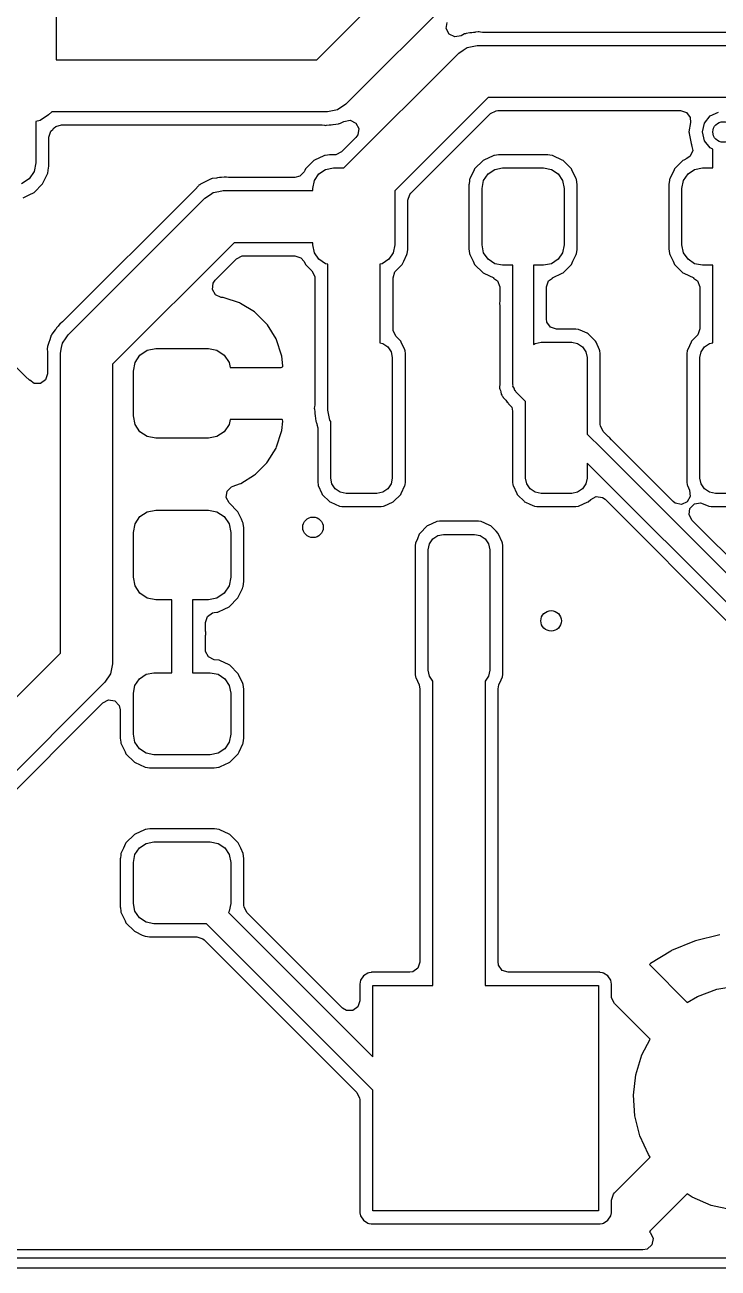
# Model space of a CAD drawing. Extents: x 3.59 to 5.68, y -3.55 to -1.66.
# Drawn here: x 4.6421 to 4.9083, y -3.5501 to -3.0725 of the extents above; entities that cross this region are included whole.
import ezdxf

# ---------------------------------------------------------------- set-up
doc = ezdxf.new("R2010")
doc.units = 0
doc.header["$MEASUREMENT"] = 0
doc.layers.add('BLACK', color=7, linetype='CONTINUOUS')

msp = doc.modelspace()

# ---------------------------------------------------------------- linework, layer by layer
at = {"layer": 'BLACK', "linetype": 'CONTINUOUS'}
for p, q in [((4.65413, -2.99317), (4.65413, -3.08592)), ((4.75416, -3.08592), (4.80163, -3.03846)), ((4.81284, -3.05553), (4.76538, -3.10299)), ((4.80388, -3.07397), (4.8042, -3.07158)), ((4.80502, -3.07609), (4.80388, -3.07397)), ((4.81618, -3.07524), (4.81512, -3.07536)), ((4.8165, -3.0752), (4.81618, -3.07524)), ((4.81618, -3.07524), (4.81618, -3.07524)), ((4.81698, -3.0753), (4.8165, -3.0752)), ((4.8178, -3.07539), (4.81698, -3.0753)), ((4.80719, -3.07713), (4.80502, -3.07609)), ((4.80956, -3.0767), (4.80719, -3.07713)), ((4.81086, -3.076), (4.80956, -3.0767)), ((4.81115, -3.07595), (4.81086, -3.076)), ((4.81126, -3.07592), (4.81115, -3.07595)), ((4.81153, -3.07579), (4.81126, -3.07592)), ((4.81289, -3.07563), (4.81153, -3.07579)), ((4.81358, -3.07555), (4.81289, -3.07563)), ((4.81376, -3.07552), (4.81358, -3.07555)), ((4.81438, -3.07542), (4.81376, -3.07552)), ((4.81454, -3.07539), (4.81438, -3.07542)), ((4.81438, -3.07542), (4.81438, -3.07542)), ((4.8147, -3.07539), (4.81454, -3.07539)), ((4.8148, -3.07538), (4.8147, -3.07539)), ((4.81512, -3.07536), (4.8148, -3.07538)), ((5.06239, -3.07539), (4.8178, -3.07539)), ((4.76462, -3.12746), (4.80871, -3.08334)), ((4.80871, -3.08334), (4.80872, -3.08334)), ((4.80872, -3.08334), (4.81036, -3.08224)), ((4.80872, -3.08334), (4.80872, -3.08334)), ((4.81036, -3.08224), (4.81196, -3.08117)), ((4.81196, -3.08117), (4.81387, -3.08079)), ((4.81196, -3.08117), (4.81196, -3.08117)), ((4.81196, -3.08117), (4.81196, -3.08117)), ((4.81387, -3.08079), (4.81578, -3.08041)), ((4.81578, -3.08041), (4.81579, -3.08041)), ((4.81579, -3.08041), (4.81579, -3.08041)), ((4.81579, -3.08041), (5.0628, -3.08041)), ((4.65413, -3.08592), (4.75416, -3.08592)), ((4.76538, -3.10299), (4.76213, -3.10516)), ((4.81993, -3.10041), (4.78416, -3.1362)), ((5.05865, -3.10041), (4.81993, -3.10041)), ((4.6512, -3.10713), (4.64796, -3.10929)), ((4.65241, -3.10592), (4.6512, -3.10713)), ((4.75831, -3.10592), (4.65241, -3.10592)), ((4.76213, -3.10516), (4.75831, -3.10592)), ((4.81116, -3.11628), (4.82087, -3.10657)), ((4.82087, -3.10657), (4.82302, -3.10548)), ((4.82302, -3.10548), (4.82363, -3.10543)), ((4.82363, -3.10543), (4.89387, -3.10543)), ((4.89387, -3.10543), (4.89616, -3.10617)), ((4.89616, -3.10617), (4.89758, -3.10812)), ((4.89758, -3.10812), (4.89771, -3.11)), ((4.90307, -3.11023), (4.90526, -3.1075)), ((4.90526, -3.1075), (4.90841, -3.10598)), ((4.64796, -3.10929), (4.64631, -3.10962)), ((4.64631, -3.10962), (4.64631, -3.12545)), ((4.65133, -3.11561), (4.65208, -3.11332)), ((4.65208, -3.11332), (4.6529, -3.11253)), ((4.65289, -3.11251), (4.65299, -3.11243)), ((4.6529, -3.11253), (4.65289, -3.11251)), ((4.65299, -3.11243), (4.65306, -3.11237)), ((4.65299, -3.11243), (4.65299, -3.11243)), ((4.65306, -3.11237), (4.65333, -3.1121)), ((4.65333, -3.1121), (4.65397, -3.11158)), ((4.65397, -3.11158), (4.654, -3.11156)), ((4.654, -3.11156), (4.65611, -3.11094)), ((4.65611, -3.11094), (4.75629, -3.11094)), ((4.75629, -3.11094), (4.75711, -3.11103)), ((4.75711, -3.11103), (4.75727, -3.11106)), ((4.75727, -3.11106), (4.75728, -3.11106)), ((4.75728, -3.11106), (4.75759, -3.11113)), ((4.75759, -3.11113), (4.75791, -3.11109)), ((4.75791, -3.11109), (4.75897, -3.11097)), ((4.75791, -3.11109), (4.75791, -3.11109)), ((4.75897, -3.11097), (4.7593, -3.11095)), ((4.7593, -3.11095), (4.75939, -3.11094)), ((4.75939, -3.11094), (4.75955, -3.11094)), ((4.75955, -3.11094), (4.75971, -3.11091)), ((4.75971, -3.11091), (4.76033, -3.11081)), ((4.75971, -3.11091), (4.75971, -3.11091)), ((4.76033, -3.11081), (4.76052, -3.11079)), ((4.76052, -3.11079), (4.76256, -3.11054)), ((4.76256, -3.11054), (4.76283, -3.11041)), ((4.76283, -3.11041), (4.76294, -3.11038)), ((4.76294, -3.11038), (4.76324, -3.11033)), ((4.76324, -3.11033), (4.76352, -3.11017)), ((4.76352, -3.11017), (4.76458, -3.10961)), ((4.76352, -3.11017), (4.76352, -3.11017)), ((4.76458, -3.10961), (4.76695, -3.10917)), ((4.76695, -3.10917), (4.76912, -3.11022)), ((4.76912, -3.11022), (4.77026, -3.11234)), ((4.77026, -3.11234), (4.76994, -3.11472)), ((4.89771, -3.11), (4.89706, -3.11366)), ((4.90228, -3.11364), (4.90307, -3.11023)), ((4.65133, -3.12676), (4.65133, -3.11561)), ((4.76919, -3.11579), (4.76622, -3.11875)), ((4.76994, -3.11472), (4.76919, -3.11579)), ((4.79043, -3.13703), (4.81116, -3.11628)), ((4.89706, -3.11366), (4.89712, -3.11399)), ((4.89712, -3.11399), (4.89716, -3.11422)), ((4.89716, -3.11422), (4.89785, -3.11814)), ((4.89785, -3.11814), (4.89802, -3.11843)), ((4.90306, -3.11706), (4.90228, -3.11364)), ((4.90523, -3.1198), (4.90306, -3.11706)), ((4.75688, -3.12282), (4.75333, -3.12447)), ((4.75715, -3.12269), (4.75688, -3.12282)), ((4.75688, -3.12282), (4.75688, -3.12282)), ((4.75744, -3.12265), (4.75715, -3.12269)), ((4.75827, -3.12254), (4.75744, -3.12265)), ((4.75744, -3.12265), (4.75744, -3.12265)), ((4.75902, -3.12244), (4.75827, -3.12254)), ((4.76092, -3.12244), (4.75902, -3.12244)), ((4.76153, -3.1224), (4.76092, -3.12244)), ((4.76368, -3.1213), (4.76153, -3.1224)), ((4.76622, -3.11875), (4.76368, -3.1213)), ((4.82184, -3.12282), (4.8183, -3.12447)), ((4.82211, -3.12269), (4.82184, -3.12282)), ((4.82184, -3.12282), (4.82184, -3.12282)), ((4.8224, -3.12265), (4.82211, -3.12269)), ((4.82323, -3.12254), (4.8224, -3.12265)), ((4.8224, -3.12265), (4.8224, -3.12265)), ((4.82399, -3.12244), (4.82323, -3.12254)), ((4.83337, -3.12244), (4.82399, -3.12244)), ((4.84275, -3.12244), (4.83337, -3.12244)), ((4.84288, -3.12246), (4.84275, -3.12244)), ((4.8437, -3.12257), (4.84288, -3.12246)), ((4.84288, -3.12246), (4.84288, -3.12246)), ((4.84463, -3.12269), (4.8437, -3.12257)), ((4.8449, -3.12282), (4.84463, -3.12269)), ((4.84844, -3.12447), (4.8449, -3.12282)), ((4.89754, -3.12297), (4.89629, -3.1239)), ((4.89852, -3.12077), (4.89754, -3.12297)), ((4.89802, -3.11843), (4.89814, -3.11875)), ((4.89814, -3.11875), (4.89809, -3.11877)), ((4.89809, -3.11877), (4.89852, -3.12077)), ((4.90622, -3.12028), (4.90523, -3.1198)), ((4.90622, -3.12746), (4.90622, -3.12028)), ((4.64631, -3.12545), (4.64564, -3.12884)), ((4.65094, -3.12947), (4.65123, -3.12747)), ((4.65123, -3.12747), (4.65131, -3.1269)), ((4.65131, -3.1269), (4.65133, -3.12676)), ((4.65131, -3.1269), (4.65131, -3.1269)), ((4.74981, -3.12783), (4.74954, -3.1284)), ((4.75303, -3.12461), (4.74981, -3.12783)), ((4.75333, -3.12447), (4.75303, -3.12461)), ((4.75333, -3.12447), (4.75333, -3.12447)), ((4.75752, -3.12806), (4.76054, -3.12746)), ((4.76054, -3.12746), (4.76462, -3.12746)), ((4.81477, -3.12783), (4.81463, -3.12814)), ((4.81799, -3.12461), (4.81477, -3.12783)), ((4.8183, -3.12447), (4.81799, -3.12461)), ((4.8183, -3.12447), (4.8183, -3.12447)), ((4.82248, -3.12806), (4.8255, -3.12746)), ((4.8255, -3.12746), (4.84124, -3.12746)), ((4.84124, -3.12746), (4.84426, -3.12806)), ((4.84875, -3.12461), (4.84844, -3.12447)), ((4.84844, -3.12447), (4.84844, -3.12447)), ((4.85197, -3.12783), (4.84875, -3.12461)), ((4.85211, -3.12814), (4.85197, -3.12783)), ((4.89154, -3.12783), (4.8914, -3.12814)), ((4.89476, -3.12461), (4.89154, -3.12783)), ((4.89507, -3.12447), (4.89476, -3.12461)), ((4.89629, -3.1239), (4.89507, -3.12447)), ((4.89507, -3.12447), (4.89507, -3.12447)), ((4.89925, -3.12806), (4.90227, -3.12746)), ((4.90227, -3.12746), (4.90622, -3.12746)), ((4.64372, -3.13171), (4.64084, -3.13363)), ((4.64564, -3.12884), (4.64372, -3.13171)), ((4.64891, -3.13362), (4.65016, -3.13106)), ((4.65016, -3.13106), (4.6508, -3.12974)), ((4.6508, -3.12974), (4.65094, -3.12947)), ((4.6508, -3.12974), (4.6508, -3.12974)), ((4.71334, -3.13176), (4.71153, -3.13273)), ((4.71363, -3.13171), (4.71334, -3.13176)), ((4.71375, -3.13167), (4.71363, -3.13171)), ((4.71402, -3.13154), (4.71375, -3.13167)), ((4.71562, -3.13135), (4.71402, -3.13154)), ((4.71606, -3.1313), (4.71562, -3.13135)), ((4.71624, -3.13128), (4.71606, -3.1313)), ((4.71686, -3.13117), (4.71624, -3.13128)), ((4.71702, -3.13115), (4.71686, -3.13117)), ((4.71718, -3.13115), (4.71702, -3.13115)), ((4.71728, -3.13114), (4.71718, -3.13115)), ((4.7176, -3.13112), (4.71728, -3.13114)), ((4.71866, -3.13099), (4.7176, -3.13112)), ((4.71898, -3.13095), (4.71866, -3.13099)), ((4.71866, -3.13099), (4.71866, -3.13099)), ((4.7193, -3.13102), (4.71898, -3.13095)), ((4.71947, -3.13106), (4.7193, -3.13102)), ((4.7193, -3.13102), (4.7193, -3.13102)), ((4.72029, -3.13115), (4.71947, -3.13106)), ((4.74578, -3.13115), (4.72029, -3.13115)), ((4.74767, -3.13066), (4.74578, -3.13115)), ((4.74931, -3.1289), (4.74767, -3.13066)), ((4.74954, -3.1284), (4.74931, -3.1289)), ((4.75266, -3.13534), (4.75326, -3.13233)), ((4.75326, -3.13233), (4.75497, -3.12977)), ((4.75497, -3.12977), (4.75752, -3.12806)), ((4.81281, -3.13225), (4.81262, -3.1337)), ((4.81285, -3.13195), (4.81281, -3.13225)), ((4.81299, -3.13164), (4.81285, -3.13195)), ((4.81463, -3.12814), (4.81299, -3.13164)), ((4.81463, -3.12814), (4.81463, -3.12814)), ((4.81762, -3.13534), (4.81822, -3.13233)), ((4.81822, -3.13233), (4.81993, -3.12977)), ((4.81993, -3.12977), (4.82248, -3.12806)), ((4.84426, -3.12806), (4.84681, -3.12977)), ((4.84681, -3.12977), (4.84852, -3.13233)), ((4.84852, -3.13233), (4.84912, -3.13534)), ((4.85375, -3.13164), (4.85211, -3.12814)), ((4.85211, -3.12814), (4.85211, -3.12814)), ((4.85389, -3.13195), (4.85375, -3.13164)), ((4.85414, -3.13383), (4.85389, -3.13195)), ((4.88958, -3.13225), (4.88939, -3.1337)), ((4.88962, -3.13195), (4.88958, -3.13225)), ((4.88976, -3.13164), (4.88962, -3.13195)), ((4.8914, -3.12814), (4.88976, -3.13164)), ((4.8914, -3.12814), (4.8914, -3.12814)), ((4.89439, -3.13534), (4.89499, -3.13233)), ((4.89499, -3.13233), (4.8967, -3.12977)), ((4.8967, -3.12977), (4.89925, -3.12806)), ((4.64372, -3.13783), (4.64564, -3.13689)), ((4.64564, -3.13689), (4.64891, -3.13362)), ((4.70737, -3.13583), (4.65659, -3.1866)), ((4.70747, -3.13572), (4.70737, -3.13583)), ((4.70872, -3.13437), (4.70747, -3.13572)), ((4.70893, -3.13413), (4.70872, -3.13437)), ((4.70872, -3.13437), (4.70872, -3.13437)), ((4.70917, -3.13401), (4.70893, -3.13413)), ((4.70925, -3.13394), (4.70917, -3.13401)), ((4.70928, -3.13391), (4.70925, -3.13394)), ((4.70934, -3.13385), (4.70928, -3.13391)), ((4.70951, -3.13371), (4.70934, -3.13385)), ((4.70973, -3.1336), (4.70951, -3.13371)), ((4.71136, -3.13282), (4.70973, -3.1336)), ((4.70973, -3.1336), (4.70973, -3.1336)), ((4.71153, -3.13273), (4.71136, -3.13282)), ((4.71343, -3.13761), (4.71444, -3.13693)), ((4.71444, -3.13693), (4.71661, -3.1365)), ((4.71444, -3.13693), (4.71444, -3.13693)), ((4.71444, -3.13693), (4.71444, -3.13693)), ((4.71661, -3.1365), (4.71827, -3.13617)), ((4.71827, -3.13617), (4.71827, -3.13617)), ((4.71827, -3.13617), (4.71827, -3.13617)), ((4.71827, -3.13617), (4.75266, -3.13617)), ((4.75266, -3.13617), (4.75266, -3.13534)), ((4.78416, -3.1362), (4.78416, -3.15699)), ((4.78992, -3.13761), (4.79032, -3.13714)), ((4.79032, -3.13714), (4.79043, -3.13703)), ((4.81262, -3.1337), (4.8126, -3.13383)), ((4.8126, -3.13383), (4.8126, -3.1585)), ((4.81762, -3.15699), (4.81762, -3.13534)), ((4.84912, -3.13534), (4.84912, -3.15699)), ((4.85414, -3.1585), (4.85414, -3.13383)), ((4.88939, -3.1337), (4.88937, -3.13383)), ((4.88937, -3.13383), (4.88937, -3.1585)), ((4.89439, -3.15699), (4.89439, -3.13534)), ((4.6415, -3.13893), (4.64267, -3.13835)), ((4.64267, -3.13835), (4.64372, -3.13783)), ((4.65872, -3.19158), (4.7112, -3.13909)), ((4.7112, -3.13909), (4.71343, -3.13761)), ((4.7112, -3.13909), (4.7112, -3.13909)), ((4.7112, -3.13909), (4.7112, -3.13909)), ((4.78918, -3.1399), (4.78992, -3.13761)), ((4.78918, -3.1585), (4.78918, -3.1399)), ((4.72241, -3.15617), (4.67579, -3.20279)), ((4.75266, -3.15617), (4.72241, -3.15617)), ((4.75266, -3.15699), (4.75266, -3.15617)), ((4.72335, -3.16233), (4.72549, -3.16123)), ((4.72549, -3.16123), (4.7261, -3.16119)), ((4.7261, -3.16119), (4.74578, -3.16119)), ((4.74578, -3.16119), (4.74807, -3.16193)), ((4.75326, -3.16001), (4.75266, -3.15699)), ((4.75497, -3.16256), (4.75326, -3.16001)), ((4.78356, -3.16001), (4.78185, -3.16256)), ((4.78416, -3.15699), (4.78356, -3.16001)), ((4.78756, -3.16332), (4.7888, -3.16065)), ((4.7888, -3.16065), (4.78893, -3.16038)), ((4.7888, -3.16065), (4.7888, -3.16065)), ((4.78893, -3.16038), (4.78913, -3.15889)), ((4.78913, -3.15889), (4.78916, -3.15863)), ((4.78916, -3.15863), (4.78918, -3.1585)), ((4.78916, -3.15863), (4.78916, -3.15863)), ((4.8126, -3.1585), (4.81285, -3.16038)), ((4.81285, -3.16038), (4.81298, -3.16065)), ((4.81298, -3.16065), (4.81298, -3.16065)), ((4.81298, -3.16065), (4.81422, -3.16332)), ((4.81822, -3.16001), (4.81762, -3.15699)), ((4.81993, -3.16256), (4.81822, -3.16001)), ((4.84852, -3.16001), (4.84681, -3.16256)), ((4.84912, -3.15699), (4.84852, -3.16001)), ((4.85252, -3.16332), (4.85376, -3.16065)), ((4.85376, -3.16065), (4.85389, -3.16038)), ((4.85376, -3.16065), (4.85376, -3.16065)), ((4.85389, -3.16038), (4.85409, -3.15889)), ((4.85409, -3.15889), (4.85412, -3.15863)), ((4.85412, -3.15863), (4.85414, -3.1585)), ((4.85412, -3.15863), (4.85412, -3.15863)), ((4.88937, -3.1585), (4.88962, -3.16038)), ((4.88962, -3.16038), (4.88975, -3.16065)), ((4.88975, -3.16065), (4.88975, -3.16065)), ((4.88975, -3.16065), (4.89099, -3.16332)), ((4.89499, -3.16001), (4.89439, -3.15699)), ((4.8967, -3.16256), (4.89499, -3.16001)), ((4.71514, -3.17053), (4.72169, -3.16398)), ((4.72169, -3.16398), (4.72335, -3.16233)), ((4.74807, -3.16193), (4.74931, -3.16344)), ((4.74931, -3.16344), (4.74981, -3.1645)), ((4.74981, -3.1645), (4.75226, -3.16696)), ((4.75752, -3.16427), (4.75497, -3.16256)), ((4.75843, -3.16445), (4.75752, -3.16427)), ((4.75843, -3.22048), (4.75843, -3.16445)), ((4.7793, -3.16427), (4.77843, -3.16444)), ((4.77843, -3.16444), (4.77843, -3.19462)), ((4.78185, -3.16256), (4.7793, -3.16427)), ((4.78459, -3.16692), (4.78701, -3.1645)), ((4.78701, -3.1645), (4.78756, -3.16332)), ((4.81422, -3.16332), (4.81477, -3.1645)), ((4.81477, -3.1645), (4.81799, -3.16772)), ((4.82248, -3.16427), (4.81993, -3.16256)), ((4.8255, -3.16487), (4.82248, -3.16427)), ((4.82943, -3.16487), (4.8255, -3.16487)), ((4.82943, -3.17838), (4.82943, -3.16487)), ((4.84124, -3.16487), (4.83732, -3.16487)), ((4.83732, -3.16487), (4.83732, -3.1953)), ((4.84426, -3.16427), (4.84124, -3.16487)), ((4.84681, -3.16256), (4.84426, -3.16427)), ((4.84875, -3.16772), (4.85197, -3.1645)), ((4.85197, -3.1645), (4.85252, -3.16332)), ((4.89099, -3.16332), (4.89154, -3.1645)), ((4.89154, -3.1645), (4.89476, -3.16772)), ((4.89925, -3.16427), (4.8967, -3.16256)), ((4.90227, -3.16487), (4.89925, -3.16427)), ((4.90622, -3.16487), (4.90227, -3.16487)), ((4.90622, -3.19459), (4.90622, -3.16487)), ((4.71433, -3.17171), (4.71514, -3.17053)), ((4.75226, -3.16696), (4.75336, -3.1691)), ((4.75336, -3.1691), (4.75341, -3.16971)), ((4.75341, -3.16971), (4.75341, -3.21846)), ((4.78344, -3.16968), (4.78419, -3.16739)), ((4.78344, -3.18941), (4.78344, -3.16968)), ((4.78419, -3.16739), (4.78459, -3.16692)), ((4.81799, -3.16772), (4.8183, -3.16786)), ((4.8183, -3.16786), (4.8183, -3.16786)), ((4.8183, -3.16786), (4.82211, -3.16964)), ((4.82211, -3.16964), (4.82206, -3.16975)), ((4.82206, -3.16975), (4.8236, -3.1708)), ((4.8236, -3.1708), (4.82441, -3.17319)), ((4.84309, -3.17089), (4.84469, -3.16976)), ((4.84463, -3.16964), (4.84844, -3.16786)), ((4.84469, -3.16976), (4.84463, -3.16964)), ((4.84844, -3.16786), (4.84875, -3.16772)), ((4.84844, -3.16786), (4.84844, -3.16786)), ((4.89476, -3.16772), (4.89507, -3.16786)), ((4.89507, -3.16786), (4.89507, -3.16786)), ((4.89507, -3.16786), (4.89888, -3.16964)), ((4.89888, -3.16964), (4.89883, -3.16975)), ((4.89883, -3.16975), (4.90039, -3.17081)), ((4.90039, -3.17081), (4.9012, -3.17319)), ((4.71409, -3.17411), (4.71433, -3.17171)), ((4.7153, -3.17619), (4.71409, -3.17411)), ((4.82441, -3.17319), (4.82441, -3.17805)), ((4.84234, -3.17318), (4.84309, -3.17089)), ((4.84234, -3.17665), (4.84234, -3.17318)), ((4.9012, -3.17319), (4.9012, -3.18922)), ((4.64227, -3.20746), (4.61107, -3.17626)), ((4.7175, -3.17717), (4.7153, -3.17619)), ((4.71818, -3.17724), (4.7175, -3.17717)), ((4.7186, -3.17733), (4.71818, -3.17724)), ((4.72451, -3.17929), (4.7186, -3.17733)), ((4.72492, -3.17948), (4.72451, -3.17929)), ((4.73021, -3.18274), (4.72492, -3.17948)), ((4.82441, -3.17825), (4.82433, -3.17981)), ((4.82433, -3.17981), (4.82441, -3.18005)), ((4.82441, -3.17805), (4.82441, -3.17825)), ((4.82441, -3.18005), (4.82443, -3.18023)), ((4.82443, -3.18023), (4.82443, -3.2103)), ((4.82945, -3.17843), (4.82943, -3.17838)), ((4.82945, -3.21063), (4.82945, -3.17843)), ((4.84235, -3.17676), (4.84234, -3.17665)), ((4.84234, -3.17873), (4.84235, -3.17853)), ((4.84234, -3.18548), (4.84234, -3.17873)), ((4.84243, -3.17697), (4.84235, -3.17676)), ((4.84235, -3.17853), (4.84236, -3.17822)), ((4.84236, -3.17822), (4.84243, -3.17697)), ((4.73057, -3.18302), (4.73021, -3.18274)), ((4.73497, -3.18741), (4.73057, -3.18302)), ((4.65372, -3.1897), (4.65244, -3.19131)), ((4.65383, -3.18955), (4.65372, -3.1897)), ((4.65406, -3.18922), (4.65383, -3.18955)), ((4.65428, -3.18891), (4.65406, -3.18922)), ((4.6544, -3.1888), (4.65428, -3.18891)), ((4.65446, -3.18873), (4.6544, -3.1888)), ((4.65468, -3.18848), (4.65446, -3.18873)), ((4.65484, -3.18827), (4.65468, -3.18848)), ((4.65554, -3.18739), (4.65484, -3.18827)), ((4.65581, -3.18721), (4.65554, -3.18739)), ((4.65595, -3.18712), (4.65581, -3.18721)), ((4.65581, -3.18721), (4.65581, -3.18721)), ((4.65659, -3.1866), (4.65595, -3.18712)), ((4.73525, -3.18777), (4.73497, -3.18741)), ((4.73852, -3.19305), (4.73525, -3.18777)), ((4.78349, -3.19002), (4.78344, -3.18941)), ((4.84253, -3.18668), (4.84234, -3.18548)), ((4.84395, -3.18863), (4.84253, -3.18668)), ((4.84624, -3.18937), (4.84395, -3.18863)), ((4.85369, -3.18937), (4.84624, -3.18937)), ((4.85463, -3.18948), (4.85369, -3.18937)), ((4.85625, -3.1902), (4.85463, -3.18948)), ((4.9012, -3.18922), (4.90046, -3.19151)), ((4.65147, -3.19409), (4.65079, -3.19603)), ((4.65152, -3.19392), (4.65147, -3.19409)), ((4.65202, -3.19226), (4.65152, -3.19392)), ((4.65211, -3.19195), (4.65202, -3.19226)), ((4.65229, -3.19171), (4.65211, -3.19195)), ((4.65234, -3.1916), (4.65229, -3.19171)), ((4.65244, -3.19131), (4.65234, -3.1916)), ((4.65655, -3.19482), (4.65794, -3.19274)), ((4.65794, -3.19274), (4.65872, -3.19158)), ((4.73871, -3.19346), (4.73852, -3.19305)), ((4.74068, -3.19937), (4.73871, -3.19346)), ((4.77843, -3.19462), (4.77953, -3.19484)), ((4.78459, -3.19217), (4.78349, -3.19002)), ((4.78643, -3.194), (4.78459, -3.19217)), ((4.78657, -3.19433), (4.78643, -3.194)), ((4.78793, -3.19738), (4.78657, -3.19433)), ((4.78657, -3.19433), (4.78657, -3.19433)), ((4.838, -3.19484), (4.84026, -3.19439)), ((4.84026, -3.19439), (4.85207, -3.19439)), ((4.85207, -3.19439), (4.85433, -3.19484)), ((4.85802, -3.19098), (4.85625, -3.1902)), ((4.85835, -3.19113), (4.85802, -3.19098)), ((4.85802, -3.19098), (4.85802, -3.19098)), ((4.8586, -3.19138), (4.85835, -3.19113)), ((4.86028, -3.19305), (4.8586, -3.19138)), ((4.8586, -3.19138), (4.8586, -3.19138)), ((4.86123, -3.194), (4.86028, -3.19305)), ((4.86138, -3.19433), (4.86123, -3.194)), ((4.86273, -3.19738), (4.86138, -3.19433)), ((4.86138, -3.19433), (4.86138, -3.19433)), ((4.89787, -3.19435), (4.89723, -3.1958)), ((4.89802, -3.19402), (4.89787, -3.19435)), ((4.89787, -3.19435), (4.89787, -3.19435)), ((4.89827, -3.19377), (4.89802, -3.19402)), ((4.90006, -3.19197), (4.89827, -3.19377)), ((4.89827, -3.19377), (4.89827, -3.19377)), ((4.90046, -3.19151), (4.90006, -3.19197)), ((4.90493, -3.19484), (4.90622, -3.19459)), ((4.65076, -3.19648), (4.65068, -3.19674)), ((4.65068, -3.19674), (4.65075, -3.19853)), ((4.65075, -3.19853), (4.65076, -3.19889)), ((4.65077, -3.19638), (4.65076, -3.19648)), ((4.65076, -3.19889), (4.65077, -3.19905)), ((4.65079, -3.19603), (4.65077, -3.19625)), ((4.65077, -3.19625), (4.65077, -3.19634)), ((4.65077, -3.19634), (4.65077, -3.19638)), ((4.65077, -3.19905), (4.65077, -3.20651)), ((4.65579, -3.19865), (4.65622, -3.19648)), ((4.65579, -3.31383), (4.65579, -3.19865)), ((4.65622, -3.19648), (4.65655, -3.19482)), ((4.65655, -3.19482), (4.65655, -3.19482)), ((4.65655, -3.19482), (4.65655, -3.19482)), ((4.68442, -3.20217), (4.68629, -3.19938)), ((4.68629, -3.19938), (4.68908, -3.19751)), ((4.68908, -3.19751), (4.69238, -3.19685)), ((4.69238, -3.19685), (4.71255, -3.19685)), ((4.71255, -3.19685), (4.71585, -3.19751)), ((4.71585, -3.19751), (4.71864, -3.19938)), ((4.71864, -3.19938), (4.72051, -3.20217)), ((4.74077, -3.19979), (4.74068, -3.19937)), ((4.77953, -3.19484), (4.78144, -3.19612)), ((4.78144, -3.19612), (4.78272, -3.19804)), ((4.78272, -3.19804), (4.78317, -3.2003)), ((4.78808, -3.19772), (4.78793, -3.19738)), ((4.78819, -3.19868), (4.78808, -3.19772)), ((4.78819, -3.24818), (4.78819, -3.19868)), ((4.83732, -3.1953), (4.838, -3.19484)), ((4.85433, -3.19484), (4.85625, -3.19612)), ((4.85625, -3.19612), (4.85753, -3.19804)), ((4.85753, -3.19804), (4.85798, -3.2003)), ((4.86288, -3.19772), (4.86273, -3.19738)), ((4.863, -3.19868), (4.86288, -3.19772)), ((4.863, -3.22596), (4.863, -3.19868)), ((4.89637, -3.19774), (4.89626, -3.19868)), ((4.89626, -3.19868), (4.89626, -3.24818)), ((4.89723, -3.1958), (4.89637, -3.19774)), ((4.90128, -3.2003), (4.90173, -3.19804)), ((4.90173, -3.19804), (4.90301, -3.19612)), ((4.90301, -3.19612), (4.90493, -3.19484)), ((4.67579, -3.20279), (4.67579, -3.31797)), ((4.68376, -3.20547), (4.68442, -3.20217)), ((4.72051, -3.20217), (4.72089, -3.20408)), ((4.72089, -3.20408), (4.74055, -3.20408)), ((4.74055, -3.20408), (4.74105, -3.20392)), ((4.74115, -3.20346), (4.74077, -3.19979)), ((4.74105, -3.20392), (4.74117, -3.20375)), ((4.74117, -3.20367), (4.74115, -3.20346)), ((4.74117, -3.20375), (4.74117, -3.20367)), ((4.78317, -3.2003), (4.78317, -3.24656)), ((4.85798, -3.2003), (4.85798, -3.22966)), ((4.90128, -3.24656), (4.90128, -3.2003)), ((4.64238, -3.20757), (4.64227, -3.20746)), ((4.6439, -3.20897), (4.64238, -3.20757)), ((4.64396, -3.20903), (4.6439, -3.20897)), ((4.6439, -3.20897), (4.6439, -3.20897)), ((4.64397, -3.20902), (4.64396, -3.20903)), ((4.64567, -3.21021), (4.64397, -3.20902)), ((4.65002, -3.2088), (4.64807, -3.21021)), ((4.65077, -3.20651), (4.65002, -3.2088)), ((4.68376, -3.22269), (4.68376, -3.20547)), ((4.64807, -3.21021), (4.64567, -3.21021)), ((4.82436, -3.21166), (4.82434, -3.21207)), ((4.82434, -3.21207), (4.82449, -3.21245)), ((4.82442, -3.2105), (4.82436, -3.21166)), ((4.82436, -3.21166), (4.82436, -3.21166)), ((4.82443, -3.2103), (4.82442, -3.2105)), ((4.82449, -3.21245), (4.82449, -3.21245)), ((4.82449, -3.21245), (4.82466, -3.2129)), ((4.82466, -3.2129), (4.82484, -3.21349)), ((4.82484, -3.21349), (4.82502, -3.21436)), ((4.82955, -3.21094), (4.82945, -3.21063)), ((4.8295, -3.21125), (4.82955, -3.21094)), ((4.82992, -3.21207), (4.8295, -3.21125)), ((4.8302, -3.21295), (4.82992, -3.21207)), ((4.83046, -3.21313), (4.8302, -3.21295)), ((4.8306, -3.21342), (4.83046, -3.21313)), ((4.83435, -3.21717), (4.8306, -3.21342)), ((4.75341, -3.21846), (4.75332, -3.21928)), ((4.82502, -3.21436), (4.82526, -3.21469)), ((4.82526, -3.21469), (4.82539, -3.21498)), ((4.82539, -3.21498), (4.82556, -3.21524)), ((4.82556, -3.21524), (4.82571, -3.21562)), ((4.82571, -3.21562), (4.82634, -3.21625)), ((4.82634, -3.21625), (4.82673, -3.21672)), ((4.82673, -3.21672), (4.82726, -3.21744)), ((4.82726, -3.21744), (4.82761, -3.21764)), ((4.82761, -3.21764), (4.82792, -3.21792)), ((4.82792, -3.21792), (4.82783, -3.21801)), ((4.82783, -3.21801), (4.829, -3.2193)), ((4.83435, -3.24656), (4.83435, -3.21717)), ((4.68442, -3.22599), (4.68376, -3.22269)), ((4.75332, -3.21928), (4.75321, -3.21976)), ((4.75321, -3.21976), (4.75325, -3.22008)), ((4.75325, -3.22008), (4.75325, -3.22008)), ((4.75325, -3.22008), (4.75338, -3.22114)), ((4.75338, -3.22114), (4.7534, -3.22147)), ((4.7534, -3.22147), (4.75341, -3.22156)), ((4.75341, -3.22156), (4.75341, -3.22172)), ((4.75341, -3.22172), (4.75343, -3.22188)), ((4.75343, -3.22188), (4.75343, -3.22188)), ((4.75343, -3.22188), (4.75354, -3.2225)), ((4.75354, -3.2225), (4.75356, -3.22268)), ((4.75356, -3.22268), (4.7538, -3.22472)), ((4.75919, -3.2243), (4.75843, -3.22048)), ((4.829, -3.2193), (4.82933, -3.22089)), ((4.82933, -3.22089), (4.82933, -3.24818)), ((4.68629, -3.22878), (4.68442, -3.22599)), ((4.72051, -3.22599), (4.71864, -3.22878)), ((4.72089, -3.22408), (4.72051, -3.22599)), ((4.74084, -3.22408), (4.72089, -3.22408)), ((4.74078, -3.22832), (4.74116, -3.22469)), ((4.741, -3.2242), (4.74084, -3.22408)), ((4.74116, -3.22467), (4.741, -3.2242)), ((4.74116, -3.22469), (4.74116, -3.22467)), ((4.7538, -3.22472), (4.75393, -3.225)), ((4.75393, -3.225), (4.75397, -3.22511)), ((4.75397, -3.22511), (4.75402, -3.22541)), ((4.75402, -3.22541), (4.75417, -3.22569)), ((4.75417, -3.22569), (4.75428, -3.226)), ((4.75428, -3.226), (4.7542, -3.22602)), ((4.7542, -3.22602), (4.75453, -3.22734)), ((4.75453, -3.22734), (4.75453, -3.24818)), ((4.75955, -3.22485), (4.75919, -3.2243)), ((4.75955, -3.24656), (4.75955, -3.22485)), ((4.86304, -3.22657), (4.863, -3.22596)), ((4.86414, -3.22872), (4.86304, -3.22657)), ((4.68908, -3.23065), (4.68629, -3.22878)), ((4.69238, -3.2313), (4.68908, -3.23065)), ((4.71255, -3.2313), (4.69238, -3.2313)), ((4.71585, -3.23065), (4.71255, -3.2313)), ((4.71864, -3.22878), (4.71585, -3.23065)), ((4.73873, -3.23465), (4.74069, -3.22873)), ((4.74069, -3.22873), (4.74078, -3.22832)), ((4.85798, -3.22966), (4.8637, -3.23538)), ((4.86601, -3.23059), (4.86414, -3.22872)), ((4.86609, -3.23066), (4.86601, -3.23059)), ((4.8663, -3.23075), (4.86609, -3.23066)), ((4.86657, -3.23106), (4.8663, -3.23075)), ((4.86734, -3.23192), (4.86657, -3.23106)), ((4.86657, -3.23106), (4.86657, -3.23106)), ((4.86748, -3.23207), (4.86734, -3.23192)), ((4.89099, -3.25557), (4.86748, -3.23207)), ((4.73528, -3.24035), (4.73854, -3.23506)), ((4.73854, -3.23506), (4.73873, -3.23465)), ((4.8637, -3.23538), (4.92163, -3.29331)), ((4.73061, -3.24511), (4.735, -3.24071)), ((4.735, -3.24071), (4.73528, -3.24035)), ((4.85811, -3.24095), (4.85798, -3.24081)), ((4.85798, -3.24081), (4.85798, -3.24656)), ((4.85815, -3.24096), (4.85811, -3.24095)), ((4.91722, -3.30003), (4.85815, -3.24096)), ((4.72497, -3.24866), (4.73025, -3.24539)), ((4.73025, -3.24539), (4.73061, -3.24511)), ((4.76, -3.24882), (4.75955, -3.24656)), ((4.78317, -3.24656), (4.78272, -3.24882)), ((4.8348, -3.24882), (4.83435, -3.24656)), ((4.85798, -3.24656), (4.85753, -3.24882)), ((4.90173, -3.24882), (4.90128, -3.24656)), ((4.71941, -3.254), (4.71979, -3.25162)), ((4.71979, -3.25162), (4.72149, -3.24992)), ((4.72149, -3.24992), (4.72203, -3.24969)), ((4.72203, -3.24969), (4.72456, -3.24885)), ((4.72456, -3.24885), (4.72497, -3.24866)), ((4.75453, -3.24818), (4.75464, -3.24913)), ((4.75464, -3.24913), (4.75476, -3.2494)), ((4.75476, -3.2494), (4.75476, -3.2494)), ((4.75476, -3.2494), (4.75615, -3.25253)), ((4.76128, -3.25073), (4.76, -3.24882)), ((4.7632, -3.25202), (4.76128, -3.25073)), ((4.76546, -3.25246), (4.7632, -3.25202)), ((4.77953, -3.25202), (4.77727, -3.25246)), ((4.78144, -3.25073), (4.77953, -3.25202)), ((4.78272, -3.24882), (4.78144, -3.25073)), ((4.7866, -3.25248), (4.78797, -3.24938)), ((4.78797, -3.24938), (4.78808, -3.24912)), ((4.78808, -3.24912), (4.78819, -3.24818)), ((4.82933, -3.24818), (4.82945, -3.24913)), ((4.82945, -3.24913), (4.82957, -3.2494)), ((4.82957, -3.2494), (4.82957, -3.2494)), ((4.82957, -3.2494), (4.83095, -3.25253)), ((4.83608, -3.25073), (4.8348, -3.24882)), ((4.838, -3.25202), (4.83608, -3.25073)), ((4.84026, -3.25246), (4.838, -3.25202)), ((4.85433, -3.25202), (4.85207, -3.25246)), ((4.85625, -3.25073), (4.85433, -3.25202)), ((4.85753, -3.24882), (4.85625, -3.25073)), ((4.89626, -3.24818), (4.89638, -3.24913)), ((4.89638, -3.24913), (4.8965, -3.2494)), ((4.8965, -3.2494), (4.8965, -3.2494)), ((4.8965, -3.2494), (4.89731, -3.25123)), ((4.89731, -3.25123), (4.89756, -3.25363)), ((4.90301, -3.25073), (4.90173, -3.24882)), ((4.90493, -3.25202), (4.90301, -3.25073)), ((4.90719, -3.25246), (4.90493, -3.25202)), ((4.7205, -3.25615), (4.71941, -3.254)), ((4.72389, -3.25953), (4.7205, -3.25615)), ((4.75615, -3.25253), (4.7563, -3.25285)), ((4.7563, -3.25285), (4.75655, -3.25311)), ((4.75655, -3.25311), (4.75655, -3.25311)), ((4.75655, -3.25311), (4.75892, -3.25548)), ((4.75892, -3.25548), (4.75892, -3.25548)), ((4.75892, -3.25548), (4.75918, -3.25573)), ((4.75918, -3.25573), (4.75951, -3.25588)), ((4.75951, -3.25588), (4.75951, -3.25588)), ((4.75951, -3.25588), (4.76123, -3.25664)), ((4.76123, -3.25664), (4.7629, -3.25738)), ((4.77727, -3.25246), (4.76546, -3.25246)), ((4.78011, -3.25725), (4.78323, -3.25586)), ((4.78323, -3.25586), (4.78356, -3.25572)), ((4.78323, -3.25586), (4.78323, -3.25586)), ((4.78356, -3.25572), (4.78392, -3.25536)), ((4.78392, -3.25536), (4.78618, -3.25309)), ((4.78618, -3.25309), (4.78644, -3.25284)), ((4.78618, -3.25309), (4.78618, -3.25309)), ((4.78644, -3.25284), (4.7866, -3.25248)), ((4.83095, -3.25253), (4.8311, -3.25285)), ((4.8311, -3.25285), (4.83135, -3.25311)), ((4.83135, -3.25311), (4.83135, -3.25311)), ((4.83135, -3.25311), (4.83373, -3.25548)), ((4.83373, -3.25548), (4.83373, -3.25548)), ((4.83373, -3.25548), (4.83398, -3.25573)), ((4.83398, -3.25573), (4.83431, -3.25588)), ((4.83431, -3.25588), (4.83431, -3.25588)), ((4.83431, -3.25588), (4.83603, -3.25664)), ((4.83603, -3.25664), (4.8377, -3.25738)), ((4.85207, -3.25246), (4.84026, -3.25246)), ((4.85491, -3.25725), (4.85804, -3.25586)), ((4.85804, -3.25586), (4.85837, -3.25572)), ((4.85804, -3.25586), (4.85804, -3.25586)), ((4.85837, -3.25572), (4.85933, -3.25476)), ((4.85933, -3.25476), (4.86147, -3.25366)), ((4.86147, -3.25366), (4.86385, -3.25404)), ((4.86385, -3.25404), (4.86484, -3.25475)), ((4.86484, -3.25475), (4.91343, -3.30334)), ((4.8918, -3.25619), (4.89099, -3.25557)), ((4.89415, -3.25669), (4.8918, -3.25619)), ((4.89635, -3.25572), (4.89415, -3.25669)), ((4.89756, -3.25363), (4.89635, -3.25572)), ((4.89746, -3.25823), (4.89916, -3.25653)), ((4.89916, -3.25653), (4.90154, -3.25615)), ((4.90154, -3.25615), (4.90251, -3.25644)), ((4.90251, -3.25644), (4.90463, -3.25738)), ((4.919, -3.25246), (4.90719, -3.25246)), ((4.68442, -3.26418), (4.68629, -3.26138)), ((4.68629, -3.26138), (4.68908, -3.25952)), ((4.68908, -3.25952), (4.69238, -3.25886)), ((4.69238, -3.25886), (4.71255, -3.25886)), ((4.71255, -3.25886), (4.71585, -3.25952)), ((4.71585, -3.25952), (4.71864, -3.26138)), ((4.71864, -3.26138), (4.72051, -3.26418)), ((4.72521, -3.26236), (4.72389, -3.25953)), ((4.7629, -3.25738), (4.76383, -3.25748)), ((4.76383, -3.25748), (4.77889, -3.25748)), ((4.77889, -3.25748), (4.77984, -3.25737)), ((4.77984, -3.25737), (4.78011, -3.25725)), ((4.78011, -3.25725), (4.78011, -3.25725)), ((4.8377, -3.25738), (4.83864, -3.25748)), ((4.83864, -3.25748), (4.85369, -3.25748)), ((4.85369, -3.25748), (4.85465, -3.25737)), ((4.85465, -3.25737), (4.85491, -3.25725)), ((4.85491, -3.25725), (4.85491, -3.25725)), ((4.89708, -3.26061), (4.89746, -3.25823)), ((4.89818, -3.26276), (4.89708, -3.26061)), ((4.90463, -3.25738), (4.90557, -3.25748)), ((4.90557, -3.25748), (4.92062, -3.25748)), ((4.68376, -3.26747), (4.68442, -3.26418)), ((4.72051, -3.26418), (4.72117, -3.26747)), ((4.7257, -3.26342), (4.72521, -3.26236)), ((4.72592, -3.26389), (4.7257, -3.26342)), ((4.72596, -3.26419), (4.72592, -3.26389)), ((4.72614, -3.26554), (4.72596, -3.26419)), ((4.72596, -3.26419), (4.72596, -3.26419)), ((4.72619, -3.26588), (4.72614, -3.26554)), ((4.72619, -3.2863), (4.72619, -3.26588)), ((4.79631, -3.26521), (4.79394, -3.26758)), ((4.79656, -3.26496), (4.79631, -3.26521)), ((4.79631, -3.26521), (4.79631, -3.26521)), ((4.79689, -3.26481), (4.79656, -3.26496)), ((4.80002, -3.26342), (4.79689, -3.26481)), ((4.79689, -3.26481), (4.79689, -3.26481)), ((4.80028, -3.26331), (4.80002, -3.26342)), ((4.80002, -3.26342), (4.80002, -3.26342)), ((4.80124, -3.26319), (4.80028, -3.26331)), ((4.81629, -3.26319), (4.80124, -3.26319)), ((4.81723, -3.2633), (4.81629, -3.26319)), ((4.81865, -3.26393), (4.81723, -3.2633)), ((4.82062, -3.2648), (4.81865, -3.26393)), ((4.82095, -3.26495), (4.82062, -3.2648)), ((4.82062, -3.2648), (4.82062, -3.2648)), ((4.8212, -3.2652), (4.82095, -3.26495)), ((4.82298, -3.26697), (4.8212, -3.2652)), ((4.8212, -3.2652), (4.8212, -3.2652)), ((4.92257, -3.28715), (4.89818, -3.26276)), ((4.68376, -3.2847), (4.68376, -3.26747)), ((4.72117, -3.26747), (4.72117, -3.2847)), ((4.79278, -3.2699), (4.79204, -3.27156)), ((4.79354, -3.26817), (4.79278, -3.2699)), ((4.79369, -3.26784), (4.79354, -3.26817)), ((4.79354, -3.26817), (4.79354, -3.26817)), ((4.79394, -3.26758), (4.79369, -3.26784)), ((4.79394, -3.26758), (4.79394, -3.26758)), ((4.7974, -3.27186), (4.79868, -3.26994)), ((4.79868, -3.26994), (4.8006, -3.26866)), ((4.8006, -3.26866), (4.80286, -3.26821)), ((4.80286, -3.26821), (4.81467, -3.26821)), ((4.81467, -3.26821), (4.81693, -3.26866)), ((4.81693, -3.26866), (4.81885, -3.26994)), ((4.81885, -3.26994), (4.82013, -3.27186)), ((4.82383, -3.26782), (4.82298, -3.26697)), ((4.82398, -3.26815), (4.82383, -3.26782)), ((4.82533, -3.2712), (4.82398, -3.26815)), ((4.82398, -3.26815), (4.82398, -3.26815)), ((4.79204, -3.27156), (4.79193, -3.27249)), ((4.79193, -3.27249), (4.79193, -3.322)), ((4.79695, -3.27412), (4.7974, -3.27186)), ((4.79695, -3.32038), (4.79695, -3.27412)), ((4.82013, -3.27186), (4.82057, -3.27412)), ((4.82057, -3.27412), (4.82057, -3.32038)), ((4.82548, -3.27154), (4.82533, -3.2712)), ((4.82559, -3.27249), (4.82548, -3.27154)), ((4.82559, -3.322), (4.82559, -3.27249)), ((4.68442, -3.28799), (4.68376, -3.2847)), ((4.72117, -3.2847), (4.72051, -3.28799)), ((4.68629, -3.29079), (4.68442, -3.28799)), ((4.72051, -3.28799), (4.71864, -3.29079)), ((4.72389, -3.29264), (4.7256, -3.28898)), ((4.7256, -3.28898), (4.7258, -3.28855)), ((4.7258, -3.28855), (4.72592, -3.28828)), ((4.7258, -3.28855), (4.7258, -3.28855)), ((4.72592, -3.28828), (4.72619, -3.2863)), ((4.68908, -3.29266), (4.68629, -3.29079)), ((4.69238, -3.29331), (4.68908, -3.29266)), ((4.69854, -3.29331), (4.69238, -3.29331)), ((4.69854, -3.30657), (4.69854, -3.29331)), ((4.71255, -3.29331), (4.70642, -3.29331)), ((4.70642, -3.29331), (4.70642, -3.32136)), ((4.71585, -3.29266), (4.71255, -3.29331)), ((4.71864, -3.29079), (4.71585, -3.29266)), ((4.72049, -3.29604), (4.72389, -3.29264)), ((4.71218, -3.29982), (4.71413, -3.2984)), ((4.71413, -3.2984), (4.71483, -3.29824)), ((4.71483, -3.29824), (4.71584, -3.29811)), ((4.71584, -3.29811), (4.71614, -3.29807)), ((4.71584, -3.29811), (4.71584, -3.29811)), ((4.71614, -3.29807), (4.71641, -3.29794)), ((4.71641, -3.29794), (4.71858, -3.29693)), ((4.71641, -3.29794), (4.71641, -3.29794)), ((4.71858, -3.29693), (4.72049, -3.29604)), ((4.71144, -3.30211), (4.71218, -3.29982)), ((4.71144, -3.30491), (4.71144, -3.30211)), ((4.69853, -3.30661), (4.69854, -3.30657)), ((4.69853, -3.32136), (4.69853, -3.30661)), ((4.7115, -3.30539), (4.71144, -3.30491)), ((4.71144, -3.30761), (4.71148, -3.307)), ((4.71144, -3.31248), (4.71144, -3.30761)), ((4.71148, -3.307), (4.71153, -3.30669)), ((4.71152, -3.30572), (4.7115, -3.30539)), ((4.71162, -3.30612), (4.71152, -3.30572)), ((4.71153, -3.30669), (4.71162, -3.30612)), ((4.56676, -3.40285), (4.65579, -3.31383)), ((4.7115, -3.31319), (4.71144, -3.31248)), ((4.71265, -3.31531), (4.7115, -3.31319)), ((4.67579, -3.31797), (4.67503, -3.3218)), ((4.71483, -3.31635), (4.71265, -3.31531)), ((4.71668, -3.31659), (4.71483, -3.31635)), ((4.71695, -3.31672), (4.71668, -3.31659)), ((4.72049, -3.31837), (4.71695, -3.31672)), ((4.7208, -3.31851), (4.72049, -3.31837)), ((4.72049, -3.31837), (4.72049, -3.31837)), ((4.72402, -3.32173), (4.7208, -3.31851)), ((4.67503, -3.3218), (4.67286, -3.32504)), ((4.68436, -3.32622), (4.68607, -3.32367)), ((4.68607, -3.32367), (4.68862, -3.32196)), ((4.68862, -3.32196), (4.69164, -3.32136)), ((4.69164, -3.32136), (4.69853, -3.32136)), ((4.70642, -3.32136), (4.71329, -3.32136)), ((4.71329, -3.32136), (4.7163, -3.32196)), ((4.7163, -3.32196), (4.71886, -3.32367)), ((4.71886, -3.32367), (4.72057, -3.32622)), ((4.72416, -3.32204), (4.72402, -3.32173)), ((4.72577, -3.32549), (4.72416, -3.32204)), ((4.72416, -3.32204), (4.72416, -3.32204)), ((4.79193, -3.322), (4.79205, -3.32295)), ((4.79205, -3.32295), (4.79217, -3.32322)), ((4.79217, -3.32322), (4.79217, -3.32322)), ((4.79217, -3.32322), (4.79342, -3.32606)), ((4.7974, -3.32264), (4.79695, -3.32038)), ((4.79868, -3.32455), (4.7974, -3.32264)), ((4.82013, -3.32264), (4.81885, -3.32455)), ((4.82057, -3.32038), (4.82013, -3.32264)), ((4.82497, -3.32409), (4.82549, -3.32293)), ((4.82549, -3.32293), (4.82559, -3.322)), ((4.67286, -3.32504), (4.57798, -3.41992)), ((4.68376, -3.32924), (4.68436, -3.32622)), ((4.72057, -3.32622), (4.72117, -3.32924)), ((4.72594, -3.32585), (4.72577, -3.32549)), ((4.72619, -3.32773), (4.72594, -3.32585)), ((4.72619, -3.3465), (4.72619, -3.32773)), ((4.79342, -3.32606), (4.79376, -3.32764)), ((4.79376, -3.32764), (4.79376, -3.43252)), ((4.79878, -3.32462), (4.79868, -3.32455)), ((4.79878, -3.44144), (4.79878, -3.32462)), ((4.81885, -3.32455), (4.81878, -3.3246)), ((4.81878, -3.3246), (4.81878, -3.44144)), ((4.8238, -3.32757), (4.82413, -3.326)), ((4.8238, -3.43252), (4.8238, -3.32757)), ((4.82413, -3.326), (4.82497, -3.32409)), ((4.58181, -3.42319), (4.67209, -3.33291)), ((4.67209, -3.33291), (4.67424, -3.33181)), ((4.67424, -3.33181), (4.67662, -3.33219)), ((4.67662, -3.33219), (4.67832, -3.33389)), ((4.68376, -3.34498), (4.68376, -3.32924)), ((4.72117, -3.32924), (4.72117, -3.34498)), ((4.67832, -3.33389), (4.67874, -3.33566)), ((4.67874, -3.33566), (4.67874, -3.34223)), ((4.67874, -3.34223), (4.67874, -3.3465)), ((4.67874, -3.3465), (4.67885, -3.3473)), ((4.67885, -3.3473), (4.67895, -3.34805)), ((4.68436, -3.348), (4.68376, -3.34498)), ((4.72117, -3.34498), (4.72057, -3.348)), ((4.72594, -3.34837), (4.72608, -3.3473)), ((4.72608, -3.3473), (4.72617, -3.34662)), ((4.72617, -3.34662), (4.72619, -3.3465)), ((4.72617, -3.34662), (4.72617, -3.34662)), ((4.67895, -3.34805), (4.67899, -3.34837)), ((4.67899, -3.34837), (4.67912, -3.34864)), ((4.67912, -3.34864), (4.67912, -3.34864)), ((4.67912, -3.34864), (4.68055, -3.35172)), ((4.68055, -3.35172), (4.68091, -3.35249)), ((4.68607, -3.35055), (4.68436, -3.348)), ((4.68862, -3.35226), (4.68607, -3.35055)), ((4.69164, -3.35286), (4.68862, -3.35226)), ((4.7163, -3.35226), (4.71329, -3.35286)), ((4.71886, -3.35055), (4.7163, -3.35226)), ((4.72057, -3.348), (4.71886, -3.35055)), ((4.72402, -3.35249), (4.72438, -3.35172)), ((4.72438, -3.35172), (4.72581, -3.34864)), ((4.72581, -3.34864), (4.72594, -3.34837)), ((4.72581, -3.34864), (4.72581, -3.34864)), ((4.68091, -3.35249), (4.68413, -3.35571)), ((4.68413, -3.35571), (4.68444, -3.35585)), ((4.68444, -3.35585), (4.68444, -3.35585)), ((4.68444, -3.35585), (4.68607, -3.35662)), ((4.68607, -3.35662), (4.68825, -3.35763)), ((4.71329, -3.35286), (4.69164, -3.35286)), ((4.71726, -3.35736), (4.72049, -3.35585)), ((4.72049, -3.35585), (4.7208, -3.35571)), ((4.72049, -3.35585), (4.72049, -3.35585)), ((4.7208, -3.35571), (4.72402, -3.35249)), ((4.68825, -3.35763), (4.68918, -3.35775)), ((4.68918, -3.35775), (4.69, -3.35786)), ((4.69, -3.35786), (4.69, -3.35786)), ((4.69, -3.35786), (4.69013, -3.35788)), ((4.69013, -3.35788), (4.70246, -3.35788)), ((4.70246, -3.35788), (4.7148, -3.35788)), ((4.7148, -3.35788), (4.71573, -3.35776)), ((4.71573, -3.35776), (4.71638, -3.35767)), ((4.71638, -3.35767), (4.71668, -3.35763)), ((4.71638, -3.35767), (4.71638, -3.35767)), ((4.71668, -3.35763), (4.71726, -3.35736)), ((4.68413, -3.38347), (4.68091, -3.38669)), ((4.68444, -3.38333), (4.68413, -3.38347)), ((4.68798, -3.38168), (4.68444, -3.38333)), ((4.68444, -3.38333), (4.68444, -3.38333)), ((4.68825, -3.38155), (4.68798, -3.38168)), ((4.68798, -3.38168), (4.68798, -3.38168)), ((4.68854, -3.38151), (4.68825, -3.38155)), ((4.6892, -3.38143), (4.68854, -3.38151)), ((4.68854, -3.38151), (4.68854, -3.38151)), ((4.69013, -3.3813), (4.6892, -3.38143)), ((4.70247, -3.3813), (4.69013, -3.3813)), ((4.7148, -3.3813), (4.70247, -3.3813)), ((4.71493, -3.38132), (4.7148, -3.3813)), ((4.71575, -3.38143), (4.71493, -3.38132)), ((4.71493, -3.38132), (4.71493, -3.38132)), ((4.71668, -3.38155), (4.71575, -3.38143)), ((4.71695, -3.38168), (4.71668, -3.38155)), ((4.72049, -3.38333), (4.71695, -3.38168)), ((4.7208, -3.38347), (4.72049, -3.38333)), ((4.72049, -3.38333), (4.72049, -3.38333)), ((4.72402, -3.38669), (4.7208, -3.38347)), ((4.67998, -3.38868), (4.67899, -3.39081)), ((4.68077, -3.387), (4.67998, -3.38868)), ((4.68091, -3.38669), (4.68077, -3.387)), ((4.68077, -3.387), (4.68077, -3.387)), ((4.68436, -3.39118), (4.68607, -3.38863)), ((4.68607, -3.38863), (4.68862, -3.38692)), ((4.68862, -3.38692), (4.69164, -3.38632)), ((4.69164, -3.38632), (4.71329, -3.38632)), ((4.71329, -3.38632), (4.7163, -3.38692)), ((4.7163, -3.38692), (4.71886, -3.38863)), ((4.71886, -3.38863), (4.72057, -3.39118)), ((4.72416, -3.387), (4.72402, -3.38669)), ((4.72495, -3.38868), (4.72416, -3.387)), ((4.72416, -3.387), (4.72416, -3.387)), ((4.72594, -3.39081), (4.72495, -3.38868)), ((4.67876, -3.39256), (4.67874, -3.39269)), ((4.67874, -3.39269), (4.67874, -3.41146)), ((4.67892, -3.39136), (4.67876, -3.39256)), ((4.67899, -3.39081), (4.67892, -3.39136)), ((4.68376, -3.3942), (4.68436, -3.39118)), ((4.68376, -3.40994), (4.68376, -3.3942)), ((4.72057, -3.39118), (4.72117, -3.3942)), ((4.72117, -3.3942), (4.72117, -3.40994)), ((4.72619, -3.39269), (4.72594, -3.39081)), ((4.72619, -3.39281), (4.72619, -3.39269)), ((4.72619, -3.4107), (4.72619, -3.39281)), ((4.67874, -3.41146), (4.67876, -3.41158)), ((4.67876, -3.41158), (4.67895, -3.41301)), ((4.67895, -3.41301), (4.67899, -3.41333)), ((4.67899, -3.41333), (4.67912, -3.4136)), ((4.67912, -3.4136), (4.67912, -3.4136)), ((4.67912, -3.4136), (4.68055, -3.41668)), ((4.68436, -3.41296), (4.68376, -3.40994)), ((4.68607, -3.41551), (4.68436, -3.41296)), ((4.72057, -3.41296), (4.72023, -3.41346)), ((4.72023, -3.41346), (4.77569, -3.46892)), ((4.72117, -3.40994), (4.72057, -3.41296)), ((4.72623, -3.41131), (4.72619, -3.4107)), ((4.72733, -3.41345), (4.72623, -3.41131)), ((4.76402, -3.45015), (4.72733, -3.41345)), ((4.68055, -3.41668), (4.68091, -3.41745)), ((4.68091, -3.41745), (4.68413, -3.42067)), ((4.68862, -3.41722), (4.68607, -3.41551)), ((4.69164, -3.41782), (4.68862, -3.41722)), ((4.71186, -3.41782), (4.69164, -3.41782)), ((4.77569, -3.48165), (4.71186, -3.41782)), ((4.68413, -3.42067), (4.68444, -3.42081)), ((4.68444, -3.42081), (4.68444, -3.42081)), ((4.68444, -3.42081), (4.68719, -3.4221)), ((4.68719, -3.4221), (4.68825, -3.42259)), ((4.68825, -3.42259), (4.68918, -3.42271)), ((4.68918, -3.42271), (4.69, -3.42282)), ((4.69, -3.42282), (4.69, -3.42282)), ((4.69, -3.42282), (4.69013, -3.42284)), ((4.69013, -3.42284), (4.69157, -3.42284)), ((4.69157, -3.42284), (4.70817, -3.42284)), ((4.70817, -3.42284), (4.71046, -3.42358)), ((4.71046, -3.42358), (4.71093, -3.42398)), ((4.90892, -3.42206), (4.89953, -3.42432)), ((4.71093, -3.42398), (4.76953, -3.48259)), ((4.89004, -3.42825), (4.88226, -3.43302)), ((4.89031, -3.42811), (4.89004, -3.42825)), ((4.89924, -3.42441), (4.89031, -3.42811)), ((4.89953, -3.42432), (4.89924, -3.42441)), ((4.79376, -3.43252), (4.79302, -3.43481)), ((4.82394, -3.4334), (4.8238, -3.43252)), ((4.82399, -3.43373), (4.82394, -3.4334)), ((4.88226, -3.43302), (4.88193, -3.4334)), ((4.88193, -3.4334), (4.88211, -3.43372)), ((4.77207, -3.43782), (4.77096, -3.43948)), ((4.77373, -3.43671), (4.77207, -3.43782)), ((4.77411, -3.43664), (4.77373, -3.43671)), ((4.77501, -3.43646), (4.77411, -3.43664)), ((4.7752, -3.43642), (4.77501, -3.43646)), ((4.77501, -3.43646), (4.77501, -3.43646)), ((4.78986, -3.43642), (4.7752, -3.43642)), ((4.79107, -3.43623), (4.78986, -3.43642)), ((4.79302, -3.43481), (4.79107, -3.43623)), ((4.82541, -3.43568), (4.82399, -3.43373)), ((4.8277, -3.43642), (4.82541, -3.43568)), ((4.8628, -3.43642), (4.8277, -3.43642)), ((4.86299, -3.43646), (4.8628, -3.43642)), ((4.86389, -3.43664), (4.86299, -3.43646)), ((4.86299, -3.43646), (4.86299, -3.43646)), ((4.86427, -3.43671), (4.86389, -3.43664)), ((4.86593, -3.43782), (4.86427, -3.43671)), ((4.86704, -3.43948), (4.86593, -3.43782)), ((4.88211, -3.43372), (4.8964, -3.44801)), ((4.77096, -3.43948), (4.77067, -3.44095)), ((4.77067, -3.44095), (4.77067, -3.44739)), ((4.77569, -3.46892), (4.77569, -3.44144)), ((4.77569, -3.44144), (4.79878, -3.44144)), ((4.81878, -3.44144), (4.86231, -3.44144)), ((4.86231, -3.44144), (4.86231, -3.52806)), ((4.86733, -3.44095), (4.86704, -3.43948)), ((4.86733, -3.4456), (4.86733, -3.44095)), ((4.90036, -3.44566), (4.90779, -3.44292)), ((4.90779, -3.44292), (4.9156, -3.44157)), ((4.77067, -3.44739), (4.76993, -3.44968)), ((4.86737, -3.44621), (4.86733, -3.4456)), ((4.86847, -3.44836), (4.86737, -3.44621)), ((4.8964, -3.44801), (4.90036, -3.44566)), ((4.76557, -3.4511), (4.76402, -3.45015)), ((4.76798, -3.4511), (4.76557, -3.4511)), ((4.76993, -3.44968), (4.76798, -3.4511)), ((4.88219, -3.46208), (4.86847, -3.44836)), ((4.87899, -3.46818), (4.88219, -3.46208)), ((4.87664, -3.47574), (4.87899, -3.46818)), ((4.87571, -3.48361), (4.87664, -3.47574)), ((4.76953, -3.48259), (4.77063, -3.48473)), ((4.77063, -3.48473), (4.77067, -3.48534)), ((4.77067, -3.48534), (4.77067, -3.52855)), ((4.77569, -3.52806), (4.77569, -3.48165)), ((4.87623, -3.49152), (4.87571, -3.48361)), ((4.87818, -3.4992), (4.87623, -3.49152)), ((4.88149, -3.5064), (4.87818, -3.4992)), ((4.86847, -3.52114), (4.8822, -3.5074)), ((4.8822, -3.5074), (4.88149, -3.5064)), ((4.86733, -3.52389), (4.86807, -3.5216)), ((4.86733, -3.52855), (4.86733, -3.52389)), ((4.86807, -3.5216), (4.86847, -3.52114)), ((4.89639, -3.5215), (4.88217, -3.53572)), ((4.89834, -3.52281), (4.89639, -3.5215)), ((4.90562, -3.52594), (4.89834, -3.52281)), ((4.77067, -3.52855), (4.77071, -3.52874)), ((4.77071, -3.52874), (4.77071, -3.52874)), ((4.77071, -3.52874), (4.77072, -3.5288)), ((4.77072, -3.5288), (4.77096, -3.53001)), ((4.86231, -3.52806), (4.77569, -3.52806)), ((4.86704, -3.53001), (4.86728, -3.5288)), ((4.86728, -3.5288), (4.86729, -3.52874)), ((4.86729, -3.52874), (4.86733, -3.52855)), ((4.86729, -3.52874), (4.86729, -3.52874)), ((4.91335, -3.52768), (4.90562, -3.52594)), ((4.77096, -3.53001), (4.77207, -3.53167)), ((4.77207, -3.53167), (4.77373, -3.53278)), ((4.77373, -3.53278), (4.77411, -3.53286)), ((4.77411, -3.53286), (4.77501, -3.53304)), ((4.77501, -3.53304), (4.77501, -3.53304)), ((4.77501, -3.53304), (4.7752, -3.53307)), ((4.7752, -3.53307), (4.8628, -3.53307)), ((4.8628, -3.53307), (4.86299, -3.53304)), ((4.86299, -3.53304), (4.86389, -3.53286)), ((4.86299, -3.53304), (4.86299, -3.53304)), ((4.86389, -3.53286), (4.86427, -3.53278)), ((4.86427, -3.53278), (4.86593, -3.53167)), ((4.86593, -3.53167), (4.86704, -3.53001)), ((4.88217, -3.53572), (4.88194, -3.53617)), ((4.88194, -3.53617), (4.88227, -3.53652)), ((4.88227, -3.53652), (4.88327, -3.53871)), ((4.8794, -3.54306), (3.78681, -3.54306)), ((4.88104, -3.54271), (4.8794, -3.54306)), ((4.8828, -3.54107), (4.88104, -3.54271)), ((4.88327, -3.53871), (4.8828, -3.54107)), ((3.70556, -3.54612), (5.55596, -3.54612)), ((5.55596, -3.55005), (3.70556, -3.55005))]:
    msp.add_line(p, q, dxfattribs=at)
at = {"layer": 'BLACK'}
for centre in [(4.91016, -3.11366), (4.75274, -3.26551), (4.84413, -3.30143)]:
    msp.add_circle(centre, 0.00394, dxfattribs=at)

doc.saveas('drawing.dxf')
